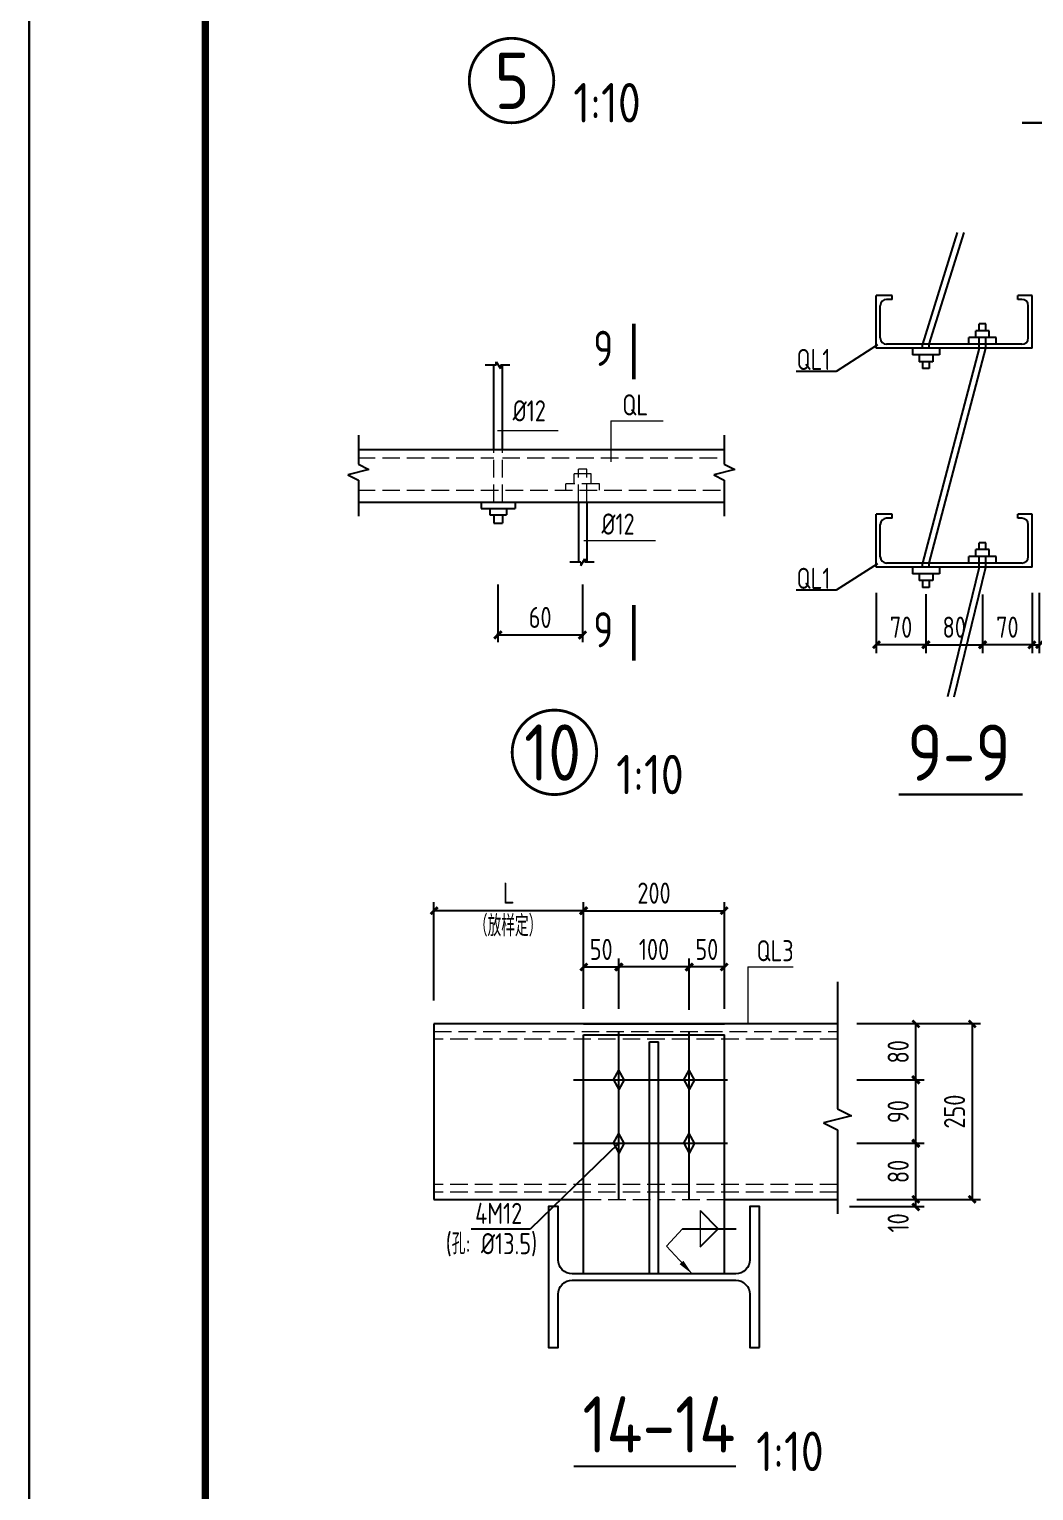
# Model space of a CAD drawing. Header units: millimetres. Extents: x 865490 to 879904, y 39442 to 44891.
# Drawn here: x 875375.3 to 875517.9, y 39642.8 to 39850.4 of the extents above; entities that cross this region are included whole.
import ezdxf

# ---------------------------------------------------------------- set-up
doc = ezdxf.new("R2010")
doc.units = ezdxf.units.MM
doc.header["$LTSCALE"] = 1000
doc.header["$MEASUREMENT"] = 0
for name, pattern in [('CENTER', [2, 1.25, -0.25, 0.25, -0.25]), ('DASH', [0.35, 0.25, -0.1]), ('DOTE', [2.42, 2, -0.2, 0.02, -0.2])]:
    doc.linetypes.add(name, pattern=pattern)
for name, color, linetype, lineweight in [('1', 4, 'Continuous', 70), ('D3', 62, 'Continuous', 9), ('LZ', 64, 'Continuous', 9), ('数字', 3, 'Continuous', 9)]:
    doc.layers.add(name, color=color, linetype=linetype, lineweight=lineweight)
for name, color, linetype in [('D1', 112, 'Continuous'), ('D2', 6, 'Continuous'), ('DIM', 7, 'Continuous'), ('DOTE', 1, 'DOTE'), ('Prof', 2, 'Continuous'), ('PUB_DIM', 3, 'Continuous'), ('THIN', 7, 'Continuous'), ('文字', 7, 'Continuous'), ('桩', 6, 'Continuous')]:
    doc.layers.add(name, color=color, linetype=linetype)
doc.styles.add('GBHZ', font='gbenor.shx', dxfattribs={"width": 0.9, "bigfont": 'gbcbig.shx'})
doc.dimstyles.new('100', dxfattribs={"dimscale": 0, "dimtxt": 3, "dimasz": 0.01, "dimexe": 1, "dimexo": 2, "dimgap": 1, "dimtad": 1, "dimdec": 0, "dimlfac": 100, "dimdsep": 46, "dimtxsty": 'GBHZ', "dimblk": 'JT', "dimcen": -2.5, "dimclrd": 7, "dimclre": 7, "dimclrt": 7, "dimadec": 0, "dimazin": 0, "dimtfac": 1, "dimtdec": 0, "dimtix": 1, "dimtmove": 2, "dimatfit": 3, "dimldrblk": 'JT', "dimfxl": 0, "dimtolj": 1, "dimlwd": -1, "dimlwe": -1, "dimarcsym": 0})
doc.dimstyles.new('Y10', dxfattribs={"dimscale": 0, "dimtxt": 3, "dimasz": 0.01, "dimexe": 1.2, "dimexo": 1, "dimgap": 1, "dimtad": 1, "dimdec": 0, "dimlfac": 10, "dimzin": 0, "dimdsep": 46, "dimtxsty": 'GBHZ', "dimblk1": 'DX', "dimblk2": 'DX', "dimsah": 1, "dimcen": 0.09, "dimdle": 1, "dimadec": 0, "dimazin": 0, "dimtfac": 1, "dimtdec": 0, "dimtix": 1, "dimtmove": 2, "dimatfit": 3, "dimldrblk": 'DX', "dimfxl": 0, "dimtolj": 1, "dimtzin": 0, "dimarcsym": 0})

# ---------------------------------------------------------------- blocks, each defined once
blk = doc.blocks.new('JT')
at = {"color": 3}
blk.add_line((-20, 0), (20, 0), dxfattribs=at)
at = {"color": 3, "const_width": 40}
blk.add_lwpolyline([(-53, -53), (53, 53)], dxfattribs=at)
blk = doc.blocks.new('*D257')
at = {"layer": 'Defpoints', "color": 0, "linetype": 'ByBlock', "transparency": 16777216}
for p in [(875441.82, 39773.48), (875453.82, 39773.48), (875453.82, 39764.31)]:
    blk.add_point(p, dxfattribs=at)
at = {"layer": 'DIM', "color": 7, "linetype": 'ByBlock', "transparency": 16777216}
for p, q in [((875441.82, 39771.48), (875441.82, 39763.31)), ((875453.82, 39771.48), (875453.82, 39763.31)), ((875441.83, 39764.31), (875453.81, 39764.31))]:
    blk.add_line(p, q, dxfattribs=at)
at = {"layer": 'DIM', "color": 7, "linetype": 'ByBlock', "transparency": 16777216, "xscale": 0.01, "yscale": 0.01, "zscale": 0.01, "rotation": 180}
blk.add_blockref('JT', (875441.82, 39764.31), dxfattribs=at)
at = {"layer": 'DIM', "color": 7, "linetype": 'ByBlock', "transparency": 16777216, "xscale": 0.01, "yscale": 0.01, "zscale": 0.01}
blk.add_blockref('JT', (875453.82, 39764.31), dxfattribs=at)
at = {"layer": 'DIM', "color": 7, "linetype": 'ByBlock', "transparency": 16777216, "insert": (875447.82, 39766.81), "char_height": 3, "attachment_point": 5, "style": 'GBHZ'}
blk.add_mtext('\\A1;60', dxfattribs=at)
blk = doc.blocks.new('DX')
at = {"color": 0, "linetype": 'ByBlock', "const_width": 40}
blk.add_lwpolyline([(-54, -51), (46, 49)], dxfattribs=at)
blk = doc.blocks.new('*D269')
at = {"layer": 'Defpoints', "color": 0, "linetype": 'ByBlock', "transparency": 16777216}
for p in [(875432.73, 39725.15), (875432.73, 39711.37), (875453.99, 39712.2)]:
    blk.add_point(p, dxfattribs=at)
at = {"layer": 'DIM', "color": 0, "linetype": 'ByBlock', "lineweight": -2, "transparency": 16777216}
for p, q in [((875432.73, 39712.37), (875432.73, 39726.35)), ((875453.98, 39725.15), (875432.74, 39725.15)), ((875453.99, 39713.2), (875453.99, 39726.35))]:
    blk.add_line(p, q, dxfattribs=at)
at = {"layer": 'DIM', "color": 0, "linetype": 'ByBlock', "lineweight": -2, "transparency": 16777216, "xscale": 0.01, "yscale": 0.01, "zscale": 0.01, "rotation": 180}
blk.add_blockref('DX', (875432.73, 39725.15), dxfattribs=at)
at = {"layer": 'DIM', "color": 0, "linetype": 'ByBlock', "lineweight": -2, "transparency": 16777216, "xscale": 0.01, "yscale": 0.01, "zscale": 0.01}
blk.add_blockref('DX', (875453.99, 39725.15), dxfattribs=at)
at = {"layer": 'DIM', "color": 0, "linetype": 'ByBlock', "transparency": 16777216, "insert": (875443.36, 39727.65), "char_height": 3, "attachment_point": 5, "style": 'GBHZ'}
blk.add_mtext('\\A1;L', dxfattribs=at)
blk = doc.blocks.new('*D270')
at = {"layer": 'Defpoints', "color": 0, "linetype": 'ByBlock', "transparency": 16777216}
for p in [(875491.81, 39684.11), (875501.16, 39684.11), (875490.73, 39683.11)]:
    blk.add_point(p, dxfattribs=at)
at = {"layer": 'DIM', "color": 0, "linetype": 'ByBlock', "lineweight": -2, "transparency": 16777216}
for p, q in [((875492.81, 39684.11), (875502.36, 39684.11)), ((875501.16, 39684.12), (875501.16, 39684.13)), ((875501.16, 39683.11), (875501.16, 39684.11)), ((875491.73, 39683.11), (875502.36, 39683.11)), ((875501.16, 39683.1), (875501.16, 39683.09))]:
    blk.add_line(p, q, dxfattribs=at)
at = {"layer": 'DIM', "color": 0, "linetype": 'ByBlock', "lineweight": -2, "transparency": 16777216, "xscale": 0.01, "yscale": 0.01, "zscale": 0.01}
for p, rotation in [((875501.16, 39684.11), 270), ((875501.16, 39683.11), 90)]:
    blk.add_blockref('DX', p, dxfattribs=dict(at, rotation=rotation))
at = {"layer": 'DIM', "color": 0, "linetype": 'ByBlock', "transparency": 16777216, "insert": (875498.66, 39680.8), "char_height": 3, "attachment_point": 5, "rotation": 90, "style": 'GBHZ'}
blk.add_mtext('\\A1;10', dxfattribs=at)
blk = doc.blocks.new('*D271')
at = {"layer": 'Defpoints', "color": 0, "linetype": 'ByBlock', "transparency": 16777216}
for p in [(875491.81, 39692.11), (875501.16, 39692.11), (875491.81, 39684.11)]:
    blk.add_point(p, dxfattribs=at)
at = {"layer": 'DIM', "color": 0, "linetype": 'ByBlock', "lineweight": -2, "transparency": 16777216}
for p, q in [((875492.81, 39692.11), (875502.36, 39692.11)), ((875501.16, 39684.12), (875501.16, 39692.1)), ((875492.81, 39684.11), (875502.36, 39684.11))]:
    blk.add_line(p, q, dxfattribs=at)
at = {"layer": 'DIM', "color": 0, "linetype": 'ByBlock', "lineweight": -2, "transparency": 16777216, "xscale": 0.01, "yscale": 0.01, "zscale": 0.01}
for p, rotation in [((875501.16, 39692.11), 90), ((875501.16, 39684.11), 270)]:
    blk.add_blockref('DX', p, dxfattribs=dict(at, rotation=rotation))
at = {"layer": 'DIM', "color": 0, "linetype": 'ByBlock', "transparency": 16777216, "insert": (875498.66, 39688.11), "char_height": 3, "attachment_point": 5, "rotation": 90, "style": 'GBHZ'}
blk.add_mtext('\\A1;80', dxfattribs=at)
blk = doc.blocks.new('*D272')
at = {"layer": 'Defpoints', "color": 0, "linetype": 'ByBlock', "transparency": 16777216}
for p in [(875491.81, 39701.11), (875501.16, 39701.11), (875491.81, 39692.11)]:
    blk.add_point(p, dxfattribs=at)
at = {"layer": 'DIM', "color": 0, "linetype": 'ByBlock', "lineweight": -2, "transparency": 16777216}
for p, q in [((875492.81, 39701.11), (875502.36, 39701.11)), ((875501.16, 39692.12), (875501.16, 39701.1)), ((875492.81, 39692.11), (875502.36, 39692.11))]:
    blk.add_line(p, q, dxfattribs=at)
at = {"layer": 'DIM', "color": 0, "linetype": 'ByBlock', "lineweight": -2, "transparency": 16777216, "xscale": 0.01, "yscale": 0.01, "zscale": 0.01}
for p, rotation in [((875501.16, 39701.11), 90), ((875501.16, 39692.11), 270)]:
    blk.add_blockref('DX', p, dxfattribs=dict(at, rotation=rotation))
at = {"layer": 'DIM', "color": 0, "linetype": 'ByBlock', "transparency": 16777216, "insert": (875498.66, 39696.61), "char_height": 3, "attachment_point": 5, "rotation": 90, "style": 'GBHZ'}
blk.add_mtext('\\A1;90', dxfattribs=at)
blk = doc.blocks.new('*D273')
at = {"layer": 'Defpoints', "color": 0, "linetype": 'ByBlock', "transparency": 16777216}
for p in [(875491.81, 39709.11), (875501.16, 39709.11), (875491.81, 39701.11)]:
    blk.add_point(p, dxfattribs=at)
at = {"layer": 'DIM', "color": 0, "linetype": 'ByBlock', "lineweight": -2, "transparency": 16777216}
for p, q in [((875492.81, 39709.11), (875502.36, 39709.11)), ((875501.16, 39701.12), (875501.16, 39709.1)), ((875492.81, 39701.11), (875502.36, 39701.11))]:
    blk.add_line(p, q, dxfattribs=at)
at = {"layer": 'DIM', "color": 0, "linetype": 'ByBlock', "lineweight": -2, "transparency": 16777216, "xscale": 0.01, "yscale": 0.01, "zscale": 0.01}
for p, rotation in [((875501.16, 39709.11), 90), ((875501.16, 39701.11), 270)]:
    blk.add_blockref('DX', p, dxfattribs=dict(at, rotation=rotation))
at = {"layer": 'DIM', "color": 0, "linetype": 'ByBlock', "transparency": 16777216, "insert": (875498.66, 39705.11), "char_height": 3, "attachment_point": 5, "rotation": 90, "style": 'GBHZ'}
blk.add_mtext('\\A1;80', dxfattribs=at)
blk = doc.blocks.new('*D274')
at = {"layer": 'Defpoints', "color": 0, "linetype": 'ByBlock', "transparency": 16777216}
for p in [(875491.81, 39709.11), (875491.81, 39684.11), (875509.16, 39684.11)]:
    blk.add_point(p, dxfattribs=at)
at = {"layer": 'DIM', "color": 0, "linetype": 'ByBlock', "lineweight": -2, "transparency": 16777216}
for p, q in [((875492.81, 39709.11), (875510.36, 39709.11)), ((875509.16, 39709.1), (875509.16, 39684.12)), ((875492.81, 39684.11), (875510.36, 39684.11))]:
    blk.add_line(p, q, dxfattribs=at)
at = {"layer": 'DIM', "color": 0, "linetype": 'ByBlock', "lineweight": -2, "transparency": 16777216, "xscale": 0.01, "yscale": 0.01, "zscale": 0.01}
for p, rotation in [((875509.16, 39709.11), 90), ((875509.16, 39684.11), 270)]:
    blk.add_blockref('DX', p, dxfattribs=dict(at, rotation=rotation))
at = {"layer": 'DIM', "color": 0, "linetype": 'ByBlock', "transparency": 16777216, "insert": (875506.66, 39696.61), "char_height": 3, "attachment_point": 5, "rotation": 90, "style": 'GBHZ'}
blk.add_mtext('\\A1;250', dxfattribs=at)
blk = doc.blocks.new('*D275')
at = {"layer": 'Defpoints', "color": 0, "linetype": 'ByBlock', "transparency": 16777216}
for p in [(875458.99, 39717.15), (875453.99, 39710.2), (875458.99, 39710.2)]:
    blk.add_point(p, dxfattribs=at)
at = {"layer": 'DIM', "color": 0, "linetype": 'ByBlock', "lineweight": -2, "transparency": 16777216}
for p, q in [((875453.99, 39711.2), (875453.99, 39718.35)), ((875454, 39717.15), (875458.98, 39717.15)), ((875458.99, 39711.2), (875458.99, 39718.35))]:
    blk.add_line(p, q, dxfattribs=at)
at = {"layer": 'DIM', "color": 0, "linetype": 'ByBlock', "lineweight": -2, "transparency": 16777216, "xscale": 0.01, "yscale": 0.01, "zscale": 0.01, "rotation": 180}
blk.add_blockref('DX', (875453.99, 39717.15), dxfattribs=at)
at = {"layer": 'DIM', "color": 0, "linetype": 'ByBlock', "lineweight": -2, "transparency": 16777216, "xscale": 0.01, "yscale": 0.01, "zscale": 0.01}
blk.add_blockref('DX', (875458.99, 39717.15), dxfattribs=at)
at = {"layer": 'DIM', "color": 0, "linetype": 'ByBlock', "transparency": 16777216, "insert": (875456.49, 39719.65), "char_height": 3, "attachment_point": 5, "style": 'GBHZ'}
blk.add_mtext('\\A1;50', dxfattribs=at)
blk = doc.blocks.new('*D276')
at = {"layer": 'Defpoints', "color": 0, "linetype": 'ByBlock', "transparency": 16777216}
for p in [(875458.99, 39717.15), (875458.99, 39710.2), (875468.99, 39710.06)]:
    blk.add_point(p, dxfattribs=at)
at = {"layer": 'DIM', "color": 0, "linetype": 'ByBlock', "lineweight": -2, "transparency": 16777216}
for p, q in [((875458.99, 39711.2), (875458.99, 39718.35)), ((875468.98, 39717.15), (875459, 39717.15)), ((875468.99, 39711.06), (875468.99, 39718.35))]:
    blk.add_line(p, q, dxfattribs=at)
at = {"layer": 'DIM', "color": 0, "linetype": 'ByBlock', "lineweight": -2, "transparency": 16777216, "xscale": 0.01, "yscale": 0.01, "zscale": 0.01, "rotation": 180}
blk.add_blockref('DX', (875458.99, 39717.15), dxfattribs=at)
at = {"layer": 'DIM', "color": 0, "linetype": 'ByBlock', "lineweight": -2, "transparency": 16777216, "xscale": 0.01, "yscale": 0.01, "zscale": 0.01}
blk.add_blockref('DX', (875468.99, 39717.15), dxfattribs=at)
at = {"layer": 'DIM', "color": 0, "linetype": 'ByBlock', "transparency": 16777216, "insert": (875463.99, 39719.65), "char_height": 3, "attachment_point": 5, "style": 'GBHZ'}
blk.add_mtext('\\A1;100', dxfattribs=at)
blk = doc.blocks.new('*D277')
at = {"layer": 'Defpoints', "color": 0, "linetype": 'ByBlock', "transparency": 16777216}
for p in [(875468.99, 39717.15), (875468.99, 39710.2), (875473.99, 39710.2)]:
    blk.add_point(p, dxfattribs=at)
at = {"layer": 'DIM', "color": 0, "linetype": 'ByBlock', "lineweight": -2, "transparency": 16777216}
for p, q in [((875468.99, 39711.2), (875468.99, 39718.35)), ((875473.98, 39717.15), (875469, 39717.15)), ((875473.99, 39711.2), (875473.99, 39718.35))]:
    blk.add_line(p, q, dxfattribs=at)
at = {"layer": 'DIM', "color": 0, "linetype": 'ByBlock', "lineweight": -2, "transparency": 16777216, "xscale": 0.01, "yscale": 0.01, "zscale": 0.01, "rotation": 180}
blk.add_blockref('DX', (875468.99, 39717.15), dxfattribs=at)
at = {"layer": 'DIM', "color": 0, "linetype": 'ByBlock', "lineweight": -2, "transparency": 16777216, "xscale": 0.01, "yscale": 0.01, "zscale": 0.01}
blk.add_blockref('DX', (875473.99, 39717.15), dxfattribs=at)
at = {"layer": 'DIM', "color": 0, "linetype": 'ByBlock', "transparency": 16777216, "insert": (875471.49, 39719.65), "char_height": 3, "attachment_point": 5, "style": 'GBHZ'}
blk.add_mtext('\\A1;50', dxfattribs=at)
blk = doc.blocks.new('*D278')
at = {"layer": 'Defpoints', "color": 0, "linetype": 'ByBlock', "transparency": 16777216}
for p in [(875473.99, 39725.15), (875453.99, 39712.2), (875473.99, 39712.2)]:
    blk.add_point(p, dxfattribs=at)
at = {"layer": 'DIM', "color": 0, "linetype": 'ByBlock', "lineweight": -2, "transparency": 16777216}
for p, q in [((875453.99, 39713.2), (875453.99, 39726.35)), ((875454, 39725.15), (875473.98, 39725.15)), ((875473.99, 39713.2), (875473.99, 39726.35))]:
    blk.add_line(p, q, dxfattribs=at)
at = {"layer": 'DIM', "color": 0, "linetype": 'ByBlock', "lineweight": -2, "transparency": 16777216, "xscale": 0.01, "yscale": 0.01, "zscale": 0.01, "rotation": 180}
blk.add_blockref('DX', (875453.99, 39725.15), dxfattribs=at)
at = {"layer": 'DIM', "color": 0, "linetype": 'ByBlock', "lineweight": -2, "transparency": 16777216, "xscale": 0.01, "yscale": 0.01, "zscale": 0.01}
blk.add_blockref('DX', (875473.99, 39725.15), dxfattribs=at)
at = {"layer": 'DIM', "color": 0, "linetype": 'ByBlock', "transparency": 16777216, "insert": (875463.99, 39727.65), "char_height": 3, "attachment_point": 5, "style": 'GBHZ'}
blk.add_mtext('\\A1;200', dxfattribs=at)
blk = doc.blocks.new('*D308')
at = {"layer": 'Defpoints', "color": 0, "linetype": 'ByBlock', "transparency": 16777216}
for p in [(875510.63, 39771.07), (875517.68, 39771.31), (875510.63, 39762.92)]:
    blk.add_point(p, dxfattribs=at)
at = {"layer": 'DIM', "color": 0, "linetype": 'ByBlock', "lineweight": -2, "transparency": 16777216}
for p, q in [((875510.63, 39770.07), (875510.63, 39761.72)), ((875517.68, 39770.31), (875517.68, 39761.72)), ((875517.67, 39762.92), (875510.64, 39762.92))]:
    blk.add_line(p, q, dxfattribs=at)
at = {"layer": 'DIM', "color": 0, "linetype": 'ByBlock', "lineweight": -2, "transparency": 16777216, "xscale": 0.01, "yscale": 0.01, "zscale": 0.01, "rotation": 180}
blk.add_blockref('DX', (875510.63, 39762.92), dxfattribs=at)
at = {"layer": 'DIM', "color": 0, "linetype": 'ByBlock', "lineweight": -2, "transparency": 16777216, "xscale": 0.01, "yscale": 0.01, "zscale": 0.01}
blk.add_blockref('DX', (875517.68, 39762.92), dxfattribs=at)
at = {"layer": 'DIM', "color": 0, "linetype": 'ByBlock', "transparency": 16777216, "insert": (875514.16, 39765.42), "char_height": 3, "attachment_point": 5, "style": 'GBHZ'}
blk.add_mtext('\\A1;70', dxfattribs=at)
blk = doc.blocks.new('*D309')
at = {"layer": 'Defpoints', "color": 0, "linetype": 'ByBlock', "transparency": 16777216}
for p in [(875495.55, 39771.31), (875502.59, 39771.1), (875495.55, 39762.92)]:
    blk.add_point(p, dxfattribs=at)
at = {"layer": 'DIM', "color": 0, "linetype": 'ByBlock', "lineweight": -2, "transparency": 16777216}
for p, q in [((875495.55, 39770.31), (875495.55, 39761.72)), ((875502.59, 39770.1), (875502.59, 39761.72)), ((875502.58, 39762.92), (875495.56, 39762.92))]:
    blk.add_line(p, q, dxfattribs=at)
at = {"layer": 'DIM', "color": 0, "linetype": 'ByBlock', "lineweight": -2, "transparency": 16777216, "xscale": 0.01, "yscale": 0.01, "zscale": 0.01, "rotation": 180}
blk.add_blockref('DX', (875495.55, 39762.92), dxfattribs=at)
at = {"layer": 'DIM', "color": 0, "linetype": 'ByBlock', "lineweight": -2, "transparency": 16777216, "xscale": 0.01, "yscale": 0.01, "zscale": 0.01}
blk.add_blockref('DX', (875502.59, 39762.92), dxfattribs=at)
at = {"layer": 'DIM', "color": 0, "linetype": 'ByBlock', "transparency": 16777216, "insert": (875499.07, 39765.42), "char_height": 3, "attachment_point": 5, "style": 'GBHZ'}
blk.add_mtext('\\A1;70', dxfattribs=at)
blk = doc.blocks.new('*D310')
at = {"layer": 'Defpoints', "color": 0, "linetype": 'ByBlock', "transparency": 16777216}
for p in [(875517.68, 39771.31), (875518.68, 39771.31), (875518.68, 39762.92)]:
    blk.add_point(p, dxfattribs=at)
at = {"layer": 'DIM', "color": 0, "linetype": 'ByBlock', "lineweight": -2, "transparency": 16777216}
for p, q in [((875517.68, 39770.31), (875517.68, 39761.72)), ((875518.68, 39770.31), (875518.68, 39761.72)), ((875517.67, 39762.92), (875517.66, 39762.92)), ((875517.68, 39762.92), (875518.68, 39762.92)), ((875518.69, 39762.92), (875518.7, 39762.92))]:
    blk.add_line(p, q, dxfattribs=at)
at = {"layer": 'DIM', "color": 0, "linetype": 'ByBlock', "lineweight": -2, "transparency": 16777216, "xscale": 0.01, "yscale": 0.01, "zscale": 0.01}
blk.add_blockref('DX', (875517.68, 39762.92), dxfattribs=at)
at = {"layer": 'DIM', "color": 0, "linetype": 'ByBlock', "lineweight": -2, "transparency": 16777216, "xscale": 0.01, "yscale": 0.01, "zscale": 0.01, "rotation": 180}
blk.add_blockref('DX', (875518.68, 39762.92), dxfattribs=at)
at = {"layer": 'DIM', "color": 0, "linetype": 'ByBlock', "transparency": 16777216, "insert": (875520.54, 39765.67), "char_height": 3, "attachment_point": 5, "style": 'GBHZ'}
blk.add_mtext('\\A1;10', dxfattribs=at)
blk = doc.blocks.new('*D311')
at = {"layer": 'Defpoints', "color": 0, "linetype": 'ByBlock', "transparency": 16777216}
for p in [(875510.63, 39771.07), (875502.59, 39769.87), (875510.63, 39762.92)]:
    blk.add_point(p, dxfattribs=at)
at = {"layer": 'DIM', "color": 0, "linetype": 'ByBlock', "lineweight": -2, "transparency": 16777216}
for p, q in [((875502.59, 39768.87), (875502.59, 39761.72)), ((875510.63, 39770.07), (875510.63, 39761.72)), ((875502.6, 39762.92), (875510.62, 39762.92))]:
    blk.add_line(p, q, dxfattribs=at)
at = {"layer": 'DIM', "color": 0, "linetype": 'ByBlock', "lineweight": -2, "transparency": 16777216, "xscale": 0.01, "yscale": 0.01, "zscale": 0.01, "rotation": 180}
blk.add_blockref('DX', (875502.59, 39762.92), dxfattribs=at)
at = {"layer": 'DIM', "color": 0, "linetype": 'ByBlock', "lineweight": -2, "transparency": 16777216, "xscale": 0.01, "yscale": 0.01, "zscale": 0.01}
blk.add_blockref('DX', (875510.63, 39762.92), dxfattribs=at)
at = {"layer": 'DIM', "color": 0, "linetype": 'ByBlock', "transparency": 16777216, "insert": (875506.61, 39765.42), "char_height": 3, "attachment_point": 5, "style": 'GBHZ'}
blk.add_mtext('\\A1;80', dxfattribs=at)

msp = doc.modelspace()

# ---------------------------------------------------------------- linework, layer by layer
for p, q in [((875375.28, 39449.955), (875375.28, 40043.955)), ((875375.28, 40043.955), (875375.28, 39449.955))]:
    msp.add_line(p, q)
at = {"color": 251}
for p, q in [((875495.738, 39805.508, 1.667), (875489.861, 39801.754, -1.667)), ((875489.861, 39801.754, -1.667), (875484.174, 39801.754, -1.667)), ((875495.738, 39774.419, 1.667), (875489.861, 39770.665, -1.667)), ((875489.861, 39770.665, -1.667), (875484.174, 39770.665, -1.667))]:
    msp.add_line(p, q, dxfattribs=at)
at = {"color": 0, "const_width": 1}
msp.add_lwpolyline([(876206.28, 39459.955), (875400.28, 39459.955), (875400.28, 40033.955), (876206.28, 40033.955)], close=True, dxfattribs=at)
at = {"linetype": 'ByBlock', "ltscale": 0.5, "const_width": 0.4}
for points in [[(875437.758, 39843.066, 1), (875449.758, 39843.066, 1)], [(875443.851, 39747.641, 1), (875455.851, 39747.641, 1)]]:
    msp.add_lwpolyline(points, format="xyb", close=True, dxfattribs=at)
at = {"layer": '1', "color": 2, "const_width": 0.48}
for points in [[(875461.125, 39800.627), (875461.125, 39808.549)], [(875461.125, 39760.657), (875461.125, 39768.579)]]:
    msp.add_lwpolyline(points, dxfattribs=at)
at = {"layer": 'D1', "color": 251}
for p, q in [((875441.58, 39802.622), (875440.018, 39802.622)), ((875441.58, 39802.622), (875441.58, 39803.102)), ((875441.58, 39803.102), (875442.181, 39802.141)), ((875443.504, 39802.622), (875442.181, 39802.622)), ((875442.181, 39802.141), (875442.181, 39802.622)), ((875453.581, 39774.18), (875454.182, 39775.142)), ((875454.182, 39775.142), (875454.182, 39774.661)), ((875453.581, 39774.661), (875452.019, 39774.661)), ((875453.581, 39774.661), (875453.581, 39774.18)), ((875455.505, 39774.661), (875454.182, 39774.661)), ((875458.984, 39692.106), (875446.417, 39679.89)), ((875470.55, 39682.547), (875473.12, 39679.978)), ((875446.417, 39679.89), (875438.045, 39679.89)), ((875468.053, 39679.978), (875475.659, 39679.978)), ((875470.55, 39677.409), (875473.12, 39679.978))]:
    msp.add_line(p, q, dxfattribs=at)
at = {"layer": 'D2'}
for p, q in [((875507.044, 39821.463), (875502.114, 39805.606)), ((875503.076, 39805.606), (875508.006, 39821.463)), ((875497.81, 39812.541), (875495.549, 39812.541)), ((875495.549, 39805.043), (875495.549, 39812.541)), ((875497.81, 39811.978), (875497.81, 39812.541)), ((875517.683, 39812.541), (875515.629, 39812.541)), ((875515.629, 39811.978), (875515.629, 39812.541)), ((875517.683, 39805.043), (875517.683, 39812.541)), ((875496.119, 39806.508), (875496.119, 39811.076)), ((875497.81, 39811.978), (875497.021, 39811.978)), ((875516.218, 39811.978), (875515.629, 39811.978)), ((875517.119, 39806.508), (875517.119, 39811.076)), ((875511.116, 39808.49), (875510.154, 39808.489)), ((875510.154, 39807.528), (875510.154, 39808.489)), ((875511.116, 39807.528), (875511.116, 39808.49)), ((875512.559, 39806.567), (875508.712, 39806.566)), ((875508.712, 39805.604), (875508.712, 39806.566)), ((875509.674, 39806.566), (875509.673, 39807.528)), ((875511.597, 39807.528), (875509.673, 39807.528)), ((875510.163, 39805.043), (875510.164, 39806.566)), ((875511.125, 39805.043), (875511.126, 39806.577)), ((875511.597, 39806.567), (875511.597, 39807.528)), ((875512.559, 39805.605), (875512.559, 39806.567)), ((875517.683, 39805.043), (875495.549, 39805.043)), ((875516.218, 39805.606), (875497.021, 39805.606)), ((875500.672, 39805.045), (875500.671, 39804.083)), ((875504.518, 39804.082), (875500.671, 39804.083)), ((875501.633, 39804.083), (875501.633, 39803.121)), ((875502.114, 39805.044), (875502.114, 39805.606)), ((875510.163, 39805.043), (875502.114, 39774.517)), ((875503.076, 39805.044), (875503.076, 39805.606)), ((875503.076, 39774.517), (875511.125, 39805.043)), ((875503.556, 39804.082), (875503.556, 39803.121)), ((875504.518, 39805.044), (875504.518, 39804.082)), ((875441.256, 39790.679), (875441.256, 39802.622)), ((875442.458, 39790.679), (875442.458, 39802.622)), ((875503.556, 39803.121), (875501.633, 39803.121)), ((875502.114, 39803.121), (875502.113, 39802.16)), ((875503.075, 39802.159), (875502.113, 39802.16)), ((875503.075, 39803.121), (875503.075, 39802.159)), ((875421.916, 39790.679), (875441.256, 39790.679)), ((875421.916, 39790.679), (875441.256, 39790.679)), ((875441.256, 39790.679), (875473.962, 39790.679)), ((875442.458, 39790.679), (875473.962, 39790.679)), ((875421.916, 39783.177), (875473.962, 39783.177)), ((875439.453, 39783.177), (875439.453, 39782.275)), ((875444.261, 39783.177), (875444.261, 39782.275)), ((875453.257, 39783.177), (875453.257, 39774.661)), ((875454.459, 39783.177), (875454.459, 39774.661)), ((875439.453, 39782.275), (875444.261, 39782.275)), ((875440.655, 39782.275), (875440.655, 39781.373)), ((875440.655, 39781.373), (875443.059, 39781.373)), ((875441.256, 39781.373), (875441.256, 39780.171)), ((875442.458, 39781.373), (875442.458, 39780.171)), ((875443.059, 39782.275), (875443.059, 39781.373)), ((875497.81, 39781.452), (875495.549, 39781.452)), ((875495.549, 39773.954), (875495.549, 39781.452)), ((875497.81, 39780.889), (875497.81, 39781.452)), ((875517.683, 39781.452), (875515.629, 39781.452)), ((875515.629, 39780.889), (875515.629, 39781.452)), ((875517.683, 39773.954), (875517.683, 39781.452)), ((875441.256, 39780.171), (875442.458, 39780.171)), ((875496.119, 39775.419), (875496.119, 39779.987)), ((875497.81, 39780.889), (875497.021, 39780.889)), ((875516.218, 39780.889), (875515.629, 39780.889)), ((875517.119, 39775.419), (875517.119, 39779.987)), ((875511.116, 39777.401), (875510.154, 39777.4)), ((875510.154, 39776.439), (875510.154, 39777.4)), ((875511.116, 39776.439), (875511.116, 39777.401)), ((875512.559, 39775.478), (875508.712, 39775.477)), ((875508.712, 39774.515), (875508.712, 39775.477)), ((875509.674, 39775.477), (875509.673, 39776.439)), ((875511.597, 39776.439), (875509.673, 39776.439)), ((875510.163, 39773.954), (875510.164, 39775.477)), ((875511.125, 39773.954), (875511.126, 39775.488)), ((875511.597, 39775.478), (875511.597, 39776.439)), ((875512.559, 39774.516), (875512.559, 39775.478)), ((875517.683, 39773.954), (875495.549, 39773.954)), ((875516.218, 39774.517), (875497.021, 39774.517)), ((875500.672, 39773.956), (875500.671, 39772.994)), ((875504.518, 39772.993), (875500.671, 39772.994)), ((875501.633, 39772.994), (875501.633, 39772.032)), ((875502.114, 39773.956), (875502.114, 39774.517)), ((875503.076, 39773.955), (875503.076, 39774.517)), ((875503.556, 39772.994), (875503.556, 39772.032)), ((875504.518, 39773.955), (875504.518, 39772.993)), ((875510.163, 39773.954), (875505.666, 39755.508)), ((875506.628, 39755.508), (875511.125, 39773.954)), ((875503.556, 39772.032), (875501.633, 39772.032)), ((875502.114, 39772.032), (875502.113, 39771.071)), ((875503.075, 39771.07), (875502.113, 39771.071)), ((875503.075, 39772.032), (875503.075, 39771.07)), ((875490.039, 39709.063), (875432.722, 39709.063)), ((875453.986, 39709.063), (875473.986, 39709.063)), ((875453.986, 39673.559), (875453.986, 39707.51)), ((875453.986, 39707.51), (875473.986, 39707.51)), ((875463.344, 39673.559), (875463.344, 39706.51)), ((875463.344, 39706.51), (875464.629, 39706.51)), ((875464.629, 39673.559), (875464.629, 39706.51)), ((875473.986, 39673.559), (875473.986, 39707.51)), ((875432.722, 39684.109), (875453.986, 39684.109)), ((875473.986, 39684.109), (875490.039, 39684.109))]:
    msp.add_line(p, q, dxfattribs=at)
at = {"layer": 'D2', "linetype": 'Continuous'}
msp.add_line((875432.722, 39709.063), (875432.722, 39684.109), dxfattribs=at)
at = {"layer": 'D2'}
for centre, start, end in [((875497.021, 39811.076), 90, 180), ((875516.218, 39811.076), 0, 90), ((875497.021, 39806.508), 180, 270), ((875516.218, 39806.508), 270, 0), ((875497.021, 39779.987), 90, 180), ((875516.218, 39779.987), 0, 90), ((875497.021, 39775.419), 180, 270), ((875516.218, 39775.419), 270, 0)]:
    msp.add_arc(centre, 0.902, start, end, dxfattribs=at)
at = {"layer": 'D3', "color": 251}
for p, q in [((875457.843, 39794.709), (875457.843, 39788.893)), ((875457.843, 39794.709), (875465.305, 39794.709)), ((875441.76, 39793.347), (875450.359, 39793.347)), ((875454.001, 39777.748), (875464.182, 39777.748)), ((875477.307, 39717.173), (875483.731, 39717.173)), ((875477.307, 39717.173), (875477.307, 39709.063)), ((875470.55, 39682.547), (875470.55, 39677.409)), ((875465.761, 39677.508), (875468.053, 39679.978)), ((875465.761, 39677.508), (875469.432, 39673.527))]:
    msp.add_line(p, q, dxfattribs=at)
msp.add_solid([(875468.168, 39675.419), (875469.432, 39673.527), (875468.168, 39675.419), (875467.619, 39674.939)], dxfattribs=at)
at = {"layer": 'DOTE', "linetype": 'CENTER', "ltscale": 0.02}
for p, q in [((875458.986, 39684.109), (875458.986, 39707.992)), ((875468.986, 39684.109), (875468.986, 39707.992)), ((875452.535, 39701.109), (875474.438, 39701.109)), ((875452.535, 39692.106), (875474.438, 39692.106))]:
    msp.add_line(p, q, dxfattribs=at)
at = {"layer": 'LZ', "color": 251, "linetype": 'DASH', "ltscale": 0.01}
for p, q in [((875421.916, 39789.477), (875441.256, 39789.477)), ((875441.256, 39783.177), (875441.256, 39790.679)), ((875442.458, 39783.177), (875442.458, 39790.679)), ((875442.458, 39789.477), (875473.962, 39789.477)), ((875453.257, 39783.177), (875453.257, 39787.885)), ((875454.459, 39787.885), (875453.257, 39787.885)), ((875454.459, 39783.177), (875454.459, 39787.885)), ((875456.262, 39785.781), (875451.454, 39785.781)), ((875451.454, 39784.879), (875451.454, 39785.781)), ((875452.656, 39785.781), (875452.656, 39787.183)), ((875455.06, 39787.183), (875452.656, 39787.183)), ((875455.06, 39785.781), (875455.06, 39787.183)), ((875456.262, 39784.879), (875456.262, 39785.781)), ((875421.916, 39784.879), (875473.962, 39784.879)), ((875432.722, 39707.992), (875490.039, 39707.992)), ((875490.039, 39706.922), (875432.722, 39706.922)), ((875490.039, 39686.25), (875432.722, 39686.25)), ((875490.039, 39685.18), (875432.722, 39685.18)), ((875453.986, 39684.109), (875473.986, 39684.109))]:
    msp.add_line(p, q, dxfattribs=at)
at = {"layer": 'Prof'}
msp.add_lwpolyline([(875478.986, 39663.109), (875478.986, 39683.109), (875477.586, 39683.109), (875477.586, 39675.559, -0.4142136), (875475.586, 39673.559), (875452.386, 39673.559, -0.4142136), (875450.386, 39675.559), (875450.386, 39683.109), (875448.986, 39683.109), (875448.986, 39663.109), (875450.386, 39663.109), (875450.386, 39670.659, -0.4142136), (875452.386, 39672.659), (875475.586, 39672.659, -0.4142136), (875477.586, 39670.659), (875477.586, 39663.109)], format="xyb", close=True, dxfattribs=at)
at = {"layer": 'THIN'}
for p, q in [((875422.009, 39792.679), (875422.009, 39788.553)), ((875473.962, 39792.679), (875473.962, 39788.553)), ((875423.509, 39787.803), (875420.509, 39787.053)), ((875422.009, 39788.553), (875423.509, 39787.803)), ((875475.462, 39787.803), (875472.462, 39787.053)), ((875473.962, 39788.553), (875475.462, 39787.803)), ((875420.509, 39787.053), (875422.009, 39786.303)), ((875422.009, 39786.303), (875422.009, 39781.177)), ((875472.462, 39787.053), (875473.962, 39786.303)), ((875473.962, 39786.303), (875473.962, 39781.177))]:
    msp.add_line(p, q, dxfattribs=at)
at = {"layer": 'THIN', "linetype": 'ByBlock'}
for p, q in [((875490.039, 39715.063), (875490.039, 39697.011)), ((875492.039, 39696.011), (875488.039, 39695.011)), ((875490.039, 39697.011), (875492.039, 39696.011)), ((875488.039, 39695.011), (875490.039, 39694.011)), ((875490.039, 39694.011), (875490.039, 39682.109))]:
    msp.add_line(p, q, dxfattribs=at)
at = {"layer": '文字', "color": 6, "const_width": 0.32}
for points in [[(875516.248, 39837.066), (875533.462, 39837.066)], [(875498.708, 39741.641), (875516.342, 39741.641)], [(875452.579, 39646.216), (875475.617, 39646.216)]]:
    msp.add_lwpolyline(points, dxfattribs=at)
at = {"layer": '桩'}
for p, q in [((875504.518, 39805.044), (875500.672, 39805.045)), ((875504.518, 39773.955), (875500.672, 39773.956)), ((875458.238, 39701.109), (875458.986, 39702.491)), ((875459.735, 39701.109), (875458.986, 39702.491)), ((875468.238, 39701.109), (875468.986, 39702.491)), ((875469.735, 39701.109), (875468.986, 39702.491)), ((875458.238, 39701.109), (875458.986, 39699.728)), ((875459.735, 39701.109), (875458.986, 39699.728)), ((875468.238, 39701.109), (875468.986, 39699.728)), ((875469.735, 39701.109), (875468.986, 39699.728)), ((875458.238, 39692.106), (875458.986, 39693.488)), ((875458.238, 39692.106), (875458.986, 39690.725)), ((875459.735, 39692.106), (875458.986, 39693.488)), ((875459.735, 39692.106), (875458.986, 39690.725)), ((875468.238, 39692.106), (875468.986, 39693.488)), ((875468.238, 39692.106), (875468.986, 39690.725)), ((875469.735, 39692.106), (875468.986, 39693.488)), ((875469.735, 39692.106), (875468.986, 39690.725))]:
    msp.add_line(p, q, dxfattribs=at)

# ---------------------------------------------------------------- texts
at = {"layer": 'PUB_DIM', "style": 'GBHZ', "width": 0.9}
for p in [(875455.375, 39802.526), (875455.375, 39762.556)]:
    msp.add_text('9', height=5, dxfattribs=at).set_placement(p)
at = {"layer": '数字', "style": 'GBHZ', "width": 0.9}
for s, p in [('QL1', (875484.223, 39801.947, -1.667)), ('QL', (875459.482, 39795.498)), ('%%C12', (875443.923, 39794.649)), ('%%C12', (875456.526, 39778.569)), ('QL1', (875484.223, 39770.858, -1.667)), ('（放样定）', (875438.417, 39721.504)), ('QL3', (875478.537, 39717.962)), ('4M12', (875438.588, 39680.656)), ('(孔: %%C13.5)', (875434.409, 39676.349))]:
    msp.add_text(s, height=3, dxfattribs=at).set_placement(p)
at = {"layer": '文字', "color": 6, "style": 'GBHZ'}
for s, height, p in [('5', 8, (875441.363, 39839.033)), ('1:10', 5.6, (875452.524, 39837.114, -0.009)), ('10', 8, (875445.553, 39743.608)), ('9-9', 8, (875499.959, 39743.593)), ('1:10', 5.6, (875458.618, 39741.689, -0.009)), ('14-14', 8, (875453.83, 39648.167)), ('1:10', 5.6, (875478.496, 39645.546))]:
    msp.add_text(s, height=height, dxfattribs=at).set_placement(p)

# ---------------------------------------------------------------- dimensions: what is measured, and where the dimension line sits
at = {"layer": 'DIM', "color": 4, "linetype": 'ByBlock'}
dim = msp.add_linear_dim(base=(875453.822, 39764.306), p1=(875441.821, 39773.478), p2=(875453.822, 39773.478), dimstyle='100', override={"dimscale": 1, "dimlfac": 5}, dxfattribs=at)
dim.commit()
dim.dimension.update_dxf_attribs({"geometry": '*D257', "text_midpoint": (875447.821, 39766.806)})
at = {"layer": 'DIM', "color": 0, "linetype": 'ByBlock'}
for base, p1, p2, picture, middle in [((875495.549, 39762.923), (875502.594, 39771.104), (875495.549, 39771.312), '*D309', (875499.072, 39765.423)), ((875510.635, 39762.923), (875517.683, 39771.312), (875510.635, 39771.071), '*D308', (875514.159, 39765.423))]:
    dim = msp.add_linear_dim(base=base, p1=p1, p2=p2, angle=180, dimstyle='Y10', override={"dimscale": 1}, dxfattribs=at)
    dim.commit()
    dim.dimension.update_dxf_attribs({"geometry": picture, "text_midpoint": middle})
dim = msp.add_linear_dim(base=(875510.635, 39762.923), p1=(875502.594, 39769.87), p2=(875510.635, 39771.071), dimstyle='Y10', override={"dimscale": 1}, dxfattribs=at)
dim.commit()
dim.dimension.update_dxf_attribs({"geometry": '*D311', "text_midpoint": (875506.614, 39765.423)})
dim = msp.add_linear_dim(base=(875518.683, 39762.923), p1=(875517.683, 39771.312), p2=(875518.683, 39771.312), dimstyle='Y10', override={"dimscale": 1}, dxfattribs=at)
dim.commit()
dim.dimension.update_dxf_attribs({"geometry": '*D310', "text_midpoint": (875520.538, 39765.668), "dimtype": 160})
at = {"layer": 'DIM', "linetype": 'ByBlock'}
dim = msp.add_linear_dim(base=(875432.727, 39725.152), p1=(875453.986, 39712.205), p2=(875432.727, 39711.372), text='L', dimstyle='Y10', override={"dimscale": 1}, dxfattribs=at)
dim.commit()
dim.dimension.update_dxf_attribs({"geometry": '*D269', "text_midpoint": (875443.357, 39727.652)})
for base, p1, p2, picture, middle in [((875473.986, 39725.152), (875453.986, 39712.205), (875473.986, 39712.205), '*D278', (875463.986, 39727.652)), ((875458.986, 39717.152), (875453.986, 39710.205), (875458.986, 39710.205), '*D275', (875456.486, 39719.652))]:
    dim = msp.add_linear_dim(base=base, p1=p1, p2=p2, dimstyle='Y10', override={"dimscale": 1}, dxfattribs=at)
    dim.commit()
    dim.dimension.update_dxf_attribs({"geometry": picture, "text_midpoint": middle})
for base, p1, p2, angle, picture, middle in [((875458.986, 39717.152), (875468.986, 39710.064), (875458.986, 39710.205), 180, '*D276', (875463.986, 39719.652)), ((875468.986, 39717.152), (875473.986, 39710.205), (875468.986, 39710.205), 180, '*D277', (875471.486, 39719.652)), ((875501.165, 39709.106), (875491.807, 39701.109), (875491.807, 39709.106), 90, '*D273', (875498.665, 39705.108)), ((875509.164, 39684.109), (875491.807, 39709.106), (875491.807, 39684.109), 90, '*D274', (875506.664, 39696.608)), ((875501.165, 39701.109), (875491.807, 39692.106), (875491.807, 39701.109), 90, '*D272', (875498.665, 39696.608)), ((875501.165, 39692.106), (875491.807, 39684.109), (875491.807, 39692.106), 90, '*D271', (875498.665, 39688.108))]:
    dim = msp.add_linear_dim(base=base, p1=p1, p2=p2, angle=angle, dimstyle='Y10', override={"dimscale": 1}, dxfattribs=at)
    dim.commit()
    dim.dimension.update_dxf_attribs({"geometry": picture, "text_midpoint": middle})
dim = msp.add_linear_dim(base=(875501.165, 39684.109), p1=(875490.734, 39683.109), p2=(875491.807, 39684.109), angle=90, dimstyle='Y10', override={"dimscale": 1}, dxfattribs=at)
dim.commit()
dim.dimension.update_dxf_attribs({"geometry": '*D270', "text_midpoint": (875498.665, 39680.804), "dimtype": 160})

doc.saveas('drawing.dxf')
